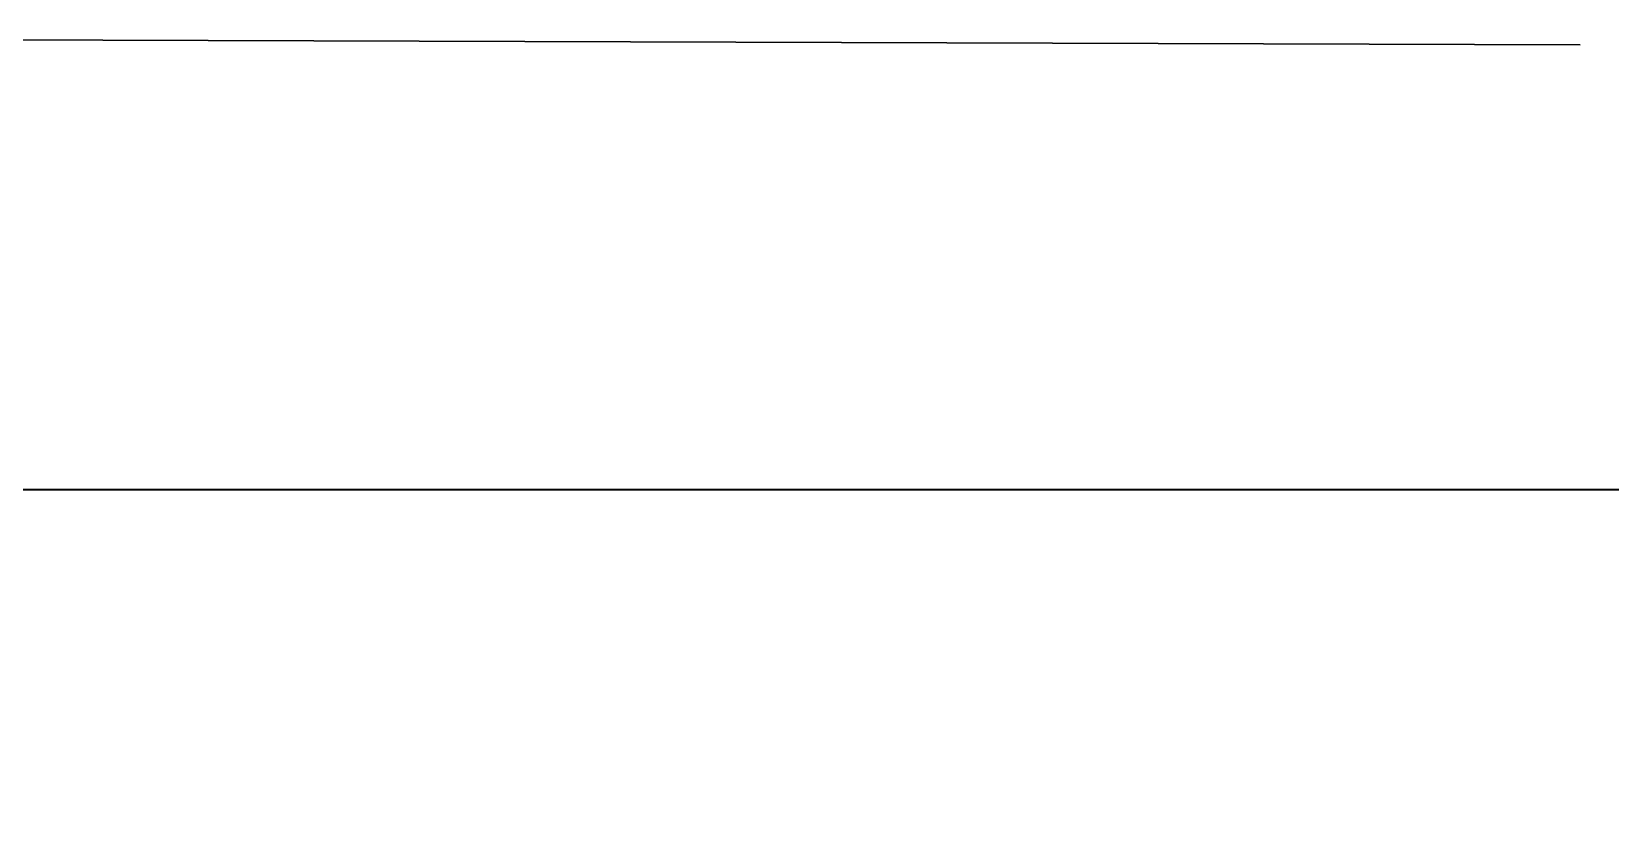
# Model space of a CAD drawing. Header units: metres. Extents: x 1080427 to 1081241, y 976768 to 977288.
# Drawn here: x 1080881.3 to 1081068.5, y 977113.3 to 977207.5 of the extents above; entities that cross this region are included whole.
import ezdxf

# ---------------------------------------------------------------- set-up
doc = ezdxf.new("R2010")
doc.units = ezdxf.units.M
doc.header["$LTSCALE"] = 25.4
doc.layers.add('COTA', color=1, linetype='Continuous', lineweight=30)
doc.layers.add('PLATINA', color=54, linetype='Continuous', lineweight=30)
doc.layers.add('RASANTE', color=190, linetype='Continuous')
pattern_1 = [(0, (288.712, 0.476), (0, 6.985), [5.08, -1.905]), (90, (288.712, 0.476), (-6.985, 4e-16), [5.08, -1.905])]
pattern_2 = [(0, (287.905, 0.5145), (0, 6.985), [5.08, -1.905]), (90, (287.905, 0.5145), (-6.985, 4e-16), [5.08, -1.905])]
pattern_3 = [(0, (288.803, 0.5144), (0, 6.985), [5.08, -1.905]), (90, (288.803, 0.5144), (-6.985, 4e-16), [5.08, -1.905])]
pattern_4 = [(0, (288.061, 0.5145), (0, 6.985), [5.08, -1.905]), (90, (288.061, 0.5145), (-6.985, 4e-16), [5.08, -1.905])]
pattern_5 = [(0, (288.959, 0.5144), (0, 6.985), [5.08, -1.905]), (90, (288.959, 0.5144), (-6.985, 4e-16), [5.08, -1.905])]
pattern_6 = [(0, (286.93, 0.5), (0, 6.985), [5.08, -1.905]), (90, (286.93, 0.5), (-6.985, 4e-16), [5.08, -1.905])]
pattern_7 = [(0, (287.828, 0.5), (0, 6.985), [5.08, -1.905]), (90, (287.828, 0.5), (-6.985, 4e-16), [5.08, -1.905])]
pattern_8 = [(0, (287.086, 0.5), (0, 6.985), [5.08, -1.905]), (90, (287.086, 0.5), (-6.985, 4e-16), [5.08, -1.905])]
pattern_9 = [(0, (287.984, 0.5), (0, 6.985), [5.08, -1.905]), (90, (287.984, 0.5), (-6.985, 4e-16), [5.08, -1.905])]

msp = doc.modelspace()

# ---------------------------------------------------------------- hatches: boundary and pattern name
at = {"layer": 'PLATINA', "transparency": 33554531}
h = msp.add_hatch(dxfattribs=at)
h.set_pattern_fill('ANGLE', color=252, angle=3.5538733)
h.set_pattern_definition([(3.5538733, (62931.197, -65103.031), (-0.43297937, 6.971567533), [5.08, -1.905]), (93.5538733, (62931.197, -65103.031), (-6.971567533, -0.43297937), [5.08, -1.905])])
h.paths.add_polyline_path([(1080977.021445, 977126.074165), (1080977.234079, 977125.832179), (1080977.509469, 977126.074167)])
h = msp.add_hatch(dxfattribs=at)
h.set_pattern_fill('ANGLE', color=252, angle=3.5538733)
h.set_pattern_definition([(3.5538733, (62931.84, -65113.3865), (-0.43297937, 6.971567533), [5.08, -1.905]), (93.5538733, (62931.84, -65113.3865), (-6.971567533, -0.43297937), [5.08, -1.905])])
h.paths.add_polyline_path([(1080977.021445, 977126.074165), (1080977.234079, 977125.832179), (1080977.509469, 977126.074167)])
h = msp.add_hatch(dxfattribs=at)
h.set_pattern_fill('ANGLE', color=252)
h.set_pattern_definition(pattern_2)
h.paths.add_polyline_path([(1080953.658883, 977125.882876), (1080953.677933, 977125.882876), (1080953.677933, 977125.638979), (1080953.658883, 977125.638979)])
h = msp.add_hatch(dxfattribs=at)
h.set_pattern_fill('ANGLE', color=252)
h.set_pattern_definition(pattern_3)
h.paths.add_polyline_path([(1080953.658883, 977125.882876), (1080953.677933, 977125.882876), (1080953.677933, 977125.638979), (1080953.658883, 977125.638979)])
h = msp.add_hatch(dxfattribs=at)
h.set_pattern_fill('ANGLE', color=252)
h.set_pattern_definition(pattern_4)
h.paths.add_polyline_path([(1080953.833883, 977125.882876), (1080953.852933, 977125.882876), (1080953.852933, 977125.638979), (1080953.833883, 977125.638979)])
h = msp.add_hatch(dxfattribs=at)
h.set_pattern_fill('ANGLE', color=252)
h.set_pattern_definition(pattern_5)
h.paths.add_polyline_path([(1080953.833883, 977125.882876), (1080953.852933, 977125.882876), (1080953.852933, 977125.638979), (1080953.833883, 977125.638979)])
h = msp.add_hatch(dxfattribs=at)
h.set_pattern_fill('ANGLE', color=252)
h.set_pattern_definition(pattern_1)
h.paths.add_polyline_path([(1080954.418414, 977124.400753), (1080954.393014, 977124.400753), (1080954.393014, 977124.138044), (1080954.418414, 977124.138044)])
h.paths.add_polyline_path([(1080954.093814, 977124.400753), (1080954.068414, 977124.400753), (1080954.068414, 977124.138044), (1080954.093814, 977124.138044)])
h = msp.add_hatch(dxfattribs=at)
h.set_pattern_fill('ANGLE', color=252)
h.set_pattern_definition(pattern_6)
h.paths.add_polyline_path([(1080954.633895, 977125.86826), (1080954.652945, 977125.86826), (1080954.652945, 977125.624363), (1080954.633895, 977125.624363)])
h = msp.add_hatch(dxfattribs=at)
h.set_pattern_fill('ANGLE', color=252)
h.set_pattern_definition(pattern_7)
h.paths.add_polyline_path([(1080954.633895, 977125.86826), (1080954.652945, 977125.86826), (1080954.652945, 977125.624363), (1080954.633895, 977125.624363)])
h = msp.add_hatch(dxfattribs=at)
h.set_pattern_fill('ANGLE', color=252)
h.set_pattern_definition(pattern_8)
h.paths.add_polyline_path([(1080954.808895, 977125.86826), (1080954.827945, 977125.86826), (1080954.827945, 977125.624363), (1080954.808895, 977125.624363)])
h = msp.add_hatch(dxfattribs=at)
h.set_pattern_fill('ANGLE', color=252)
h.set_pattern_definition(pattern_9)
h.paths.add_polyline_path([(1080954.808895, 977125.86826), (1080954.827945, 977125.86826), (1080954.827945, 977125.624363), (1080954.808895, 977125.624363)])
h = msp.add_hatch(dxfattribs=at)
h.set_pattern_fill('ANGLE', color=252)
h.set_pattern_definition(pattern_8)
h.paths.add_polyline_path([(1080967.180819, 977125.872829), (1080967.161769, 977125.872829), (1080967.161769, 977125.624363), (1080967.180819, 977125.624363)])
h = msp.add_hatch(dxfattribs=at)
h.set_pattern_fill('ANGLE', color=252)
h.set_pattern_definition(pattern_9)
h.paths.add_polyline_path([(1080967.180819, 977125.872829), (1080967.161769, 977125.872829), (1080967.161769, 977125.624363), (1080967.180819, 977125.624363)])
h = msp.add_hatch(dxfattribs=at)
h.set_pattern_fill('ANGLE', color=252)
h.set_pattern_definition(pattern_6)
h.paths.add_polyline_path([(1080967.355819, 977125.872829), (1080967.336769, 977125.872829), (1080967.336769, 977125.624363), (1080967.355819, 977125.624363)])
h = msp.add_hatch(dxfattribs=at)
h.set_pattern_fill('ANGLE', color=252)
h.set_pattern_definition(pattern_7)
h.paths.add_polyline_path([(1080967.355819, 977125.872829), (1080967.336769, 977125.872829), (1080967.336769, 977125.624363), (1080967.355819, 977125.624363)])
h = msp.add_hatch(dxfattribs=at)
h.set_pattern_fill('ANGLE', color=252)
h.set_pattern_definition(pattern_1)
h.paths.add_polyline_path([(1080967.571301, 977124.400753), (1080967.596701, 977124.400753), (1080967.596701, 977124.138044), (1080967.571301, 977124.138044)])
h.paths.add_polyline_path([(1080967.895901, 977124.400753), (1080967.921301, 977124.400753), (1080967.921301, 977124.138044), (1080967.8959, 977124.138044)])
h = msp.add_hatch(dxfattribs=at)
h.set_pattern_fill('ANGLE', color=252)
h.set_pattern_definition(pattern_4)
h.paths.add_polyline_path([(1080968.155832, 977125.87305), (1080968.136782, 977125.87305), (1080968.136782, 977125.638979), (1080968.155832, 977125.638979)])
h = msp.add_hatch(dxfattribs=at)
h.set_pattern_fill('ANGLE', color=252)
h.set_pattern_definition(pattern_5)
h.paths.add_polyline_path([(1080968.155832, 977125.87305), (1080968.136782, 977125.87305), (1080968.136782, 977125.638979), (1080968.155832, 977125.638979)])
h = msp.add_hatch(dxfattribs=at)
h.set_pattern_fill('ANGLE', color=252)
h.set_pattern_definition(pattern_2)
h.paths.add_polyline_path([(1080968.330832, 977125.87305), (1080968.311782, 977125.87305), (1080968.311782, 977125.638979), (1080968.330832, 977125.638979)])
h = msp.add_hatch(dxfattribs=at)
h.set_pattern_fill('ANGLE', color=252)
h.set_pattern_definition(pattern_3)
h.paths.add_polyline_path([(1080968.330832, 977125.87305), (1080968.311782, 977125.87305), (1080968.311782, 977125.638979), (1080968.330832, 977125.638979)])
h = msp.add_hatch(dxfattribs=at)
h.set_pattern_fill('ANGLE', color=252)
h.set_pattern_definition([(0, (283.4036, 5.62), (0, 6.985), [5.08, -1.905]), (90, (283.4036, 5.62), (-6.985, 4e-16), [5.08, -1.905])])
h.paths.add_polyline_path([(1080975.057015, 977124.374723), (1080975.287693, 977124.112155), (1080975.587015, 977124.375094)])
h = msp.add_hatch(dxfattribs=at)
h.set_pattern_fill('ANGLE', color=252)
h.set_pattern_definition([(0, (283.4036, -4.755), (0, 6.985), [5.08, -1.905]), (90, (283.4036, -4.755), (-6.985, 4e-16), [5.08, -1.905])])
h.paths.add_polyline_path([(1080975.057015, 977124.374723), (1080975.287693, 977124.112155), (1080975.587015, 977124.375094)])
h = msp.add_hatch(dxfattribs=at)
h.set_pattern_fill('ANGLE', color=252)
h.set_pattern_definition([(0, (284.271, 6.858), (0, 6.985), [5.08, -1.905]), (90, (284.271, 6.858), (-6.985, 4e-16), [5.08, -1.905])])
h.paths.add_polyline_path([(1080976.942598, 977125.613199), (1080976.729961, 977125.855189), (1080976.454519, 977125.613198)])
h = msp.add_hatch(dxfattribs=at)
h.set_pattern_fill('ANGLE', color=252)
h.set_pattern_definition([(0, (284.271, -3.517), (0, 6.985), [5.08, -1.905]), (90, (284.271, -3.517), (-6.985, 4e-16), [5.08, -1.905])])
h.paths.add_polyline_path([(1080976.942598, 977125.613199), (1080976.729961, 977125.855189), (1080976.454519, 977125.613198)])

# ---------------------------------------------------------------- linework, layer by layer
at = {"layer": 'COTA', "const_width": 0.2}
msp.add_lwpolyline([(1080619.797527, 977153.234077), (1081240.811784, 977153.234077), (1081240.811784, 976870.940986), (1080619.797527, 976870.940986)], close=True, dxfattribs=at)
at = {"layer": 'RASANTE', "color": 10, "linetype": 'Continuous', "lineweight": 30, "ltscale": 2}
msp.add_line((1080568.059516, 977207.520521), (1081064.907187, 977205.949812), dxfattribs=at)

doc.saveas('drawing.dxf')
